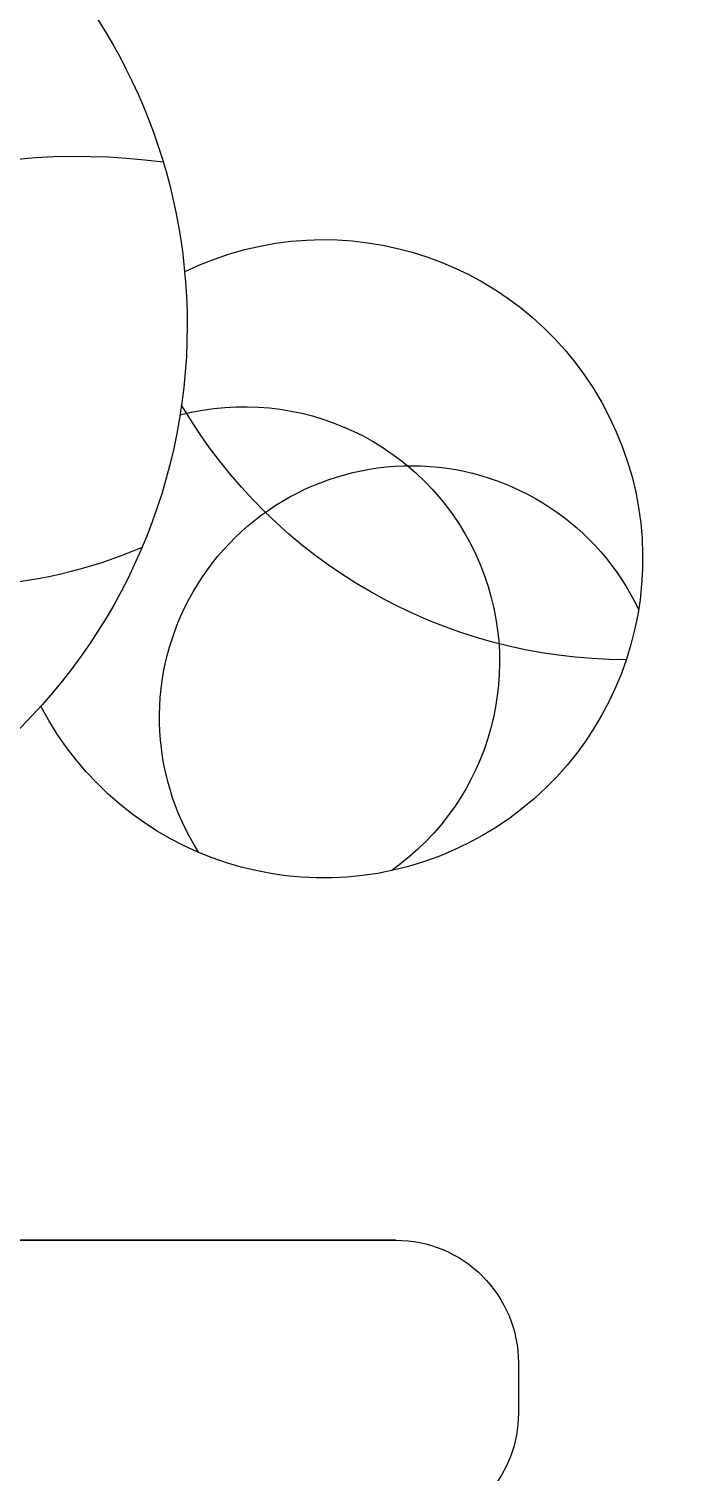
# Model space of a CAD drawing. Extents: x 522289 to 1051641, y 88514 to 354674.
# Drawn here: x 820406 to 820653, y 255338 to 255880 of the extents above; entities that cross this region are included whole.
import ezdxf

# ---------------------------------------------------------------- set-up
doc = ezdxf.new("R2010")
doc.units = 0
doc.header["$LTSCALE"] = 1000
doc.header["$MEASUREMENT"] = 0
doc.layers.add('洁具', color=8, linetype='CONTINUOUS')

# ---------------------------------------------------------------- blocks, each defined once
blk = doc.blocks.new('$plan$00002627')
at = {"layer": '洁具', "color": 252}
blk.add_line((918.65, -1918.47), (918.65, -1249), dxfattribs=at)
blk.add_lwpolyline([(0, -383.58), (0, -895.02, 0.463193), (77.07, -958.95), (77.07, -966.9, 0.406667), (14.74, -1030.83), (14.74, -1057.1, 0.414214), (78.67, -1121.03), (432.78, -1121.03), (432.78, -1217.71, 0.984608), (441.96, -1809.68, 0.463033), (734.05, -1465.36), (918.65, -1465.36), (918.65, -1918.47, 0.414214), (982.58, -1982.4), (1008.85, -1982.4, 0.365405), (1071.87, -1929.26, 0.431181)], format="xyb", dxfattribs=at)
for centre, radius, start, end in [((688.29, -1752.49), 334.58, 84.09327, 187.66863), ((331.2, -1688.47), 246.56, 336.65654, 138.63901), ((563.53, -1880.9), 166.3, 154.13326, 62.49569), ((646.26, -1926.52), 131.27, 57.65992, 244.59818), ((347.37, -2038.57), 268.76, 359.97981, 59.59818), ((617.3, -1839.53), 133.04, 165.39839, 324.82832)]:
    blk.add_arc(centre, radius, start, end, dxfattribs=at)

msp = doc.modelspace()

# ---------------------------------------------------------------- block references
at = {"layer": '洁具', "xscale": -0.7200000000000002, "yscale": 0.7200000000000001, "zscale": 0.7200000000000001, "rotation": 90.00000000014373}
msp.add_blockref('$plan$00002627', (819162.13, 256086.75), dxfattribs=at)

doc.saveas('drawing.dxf')
